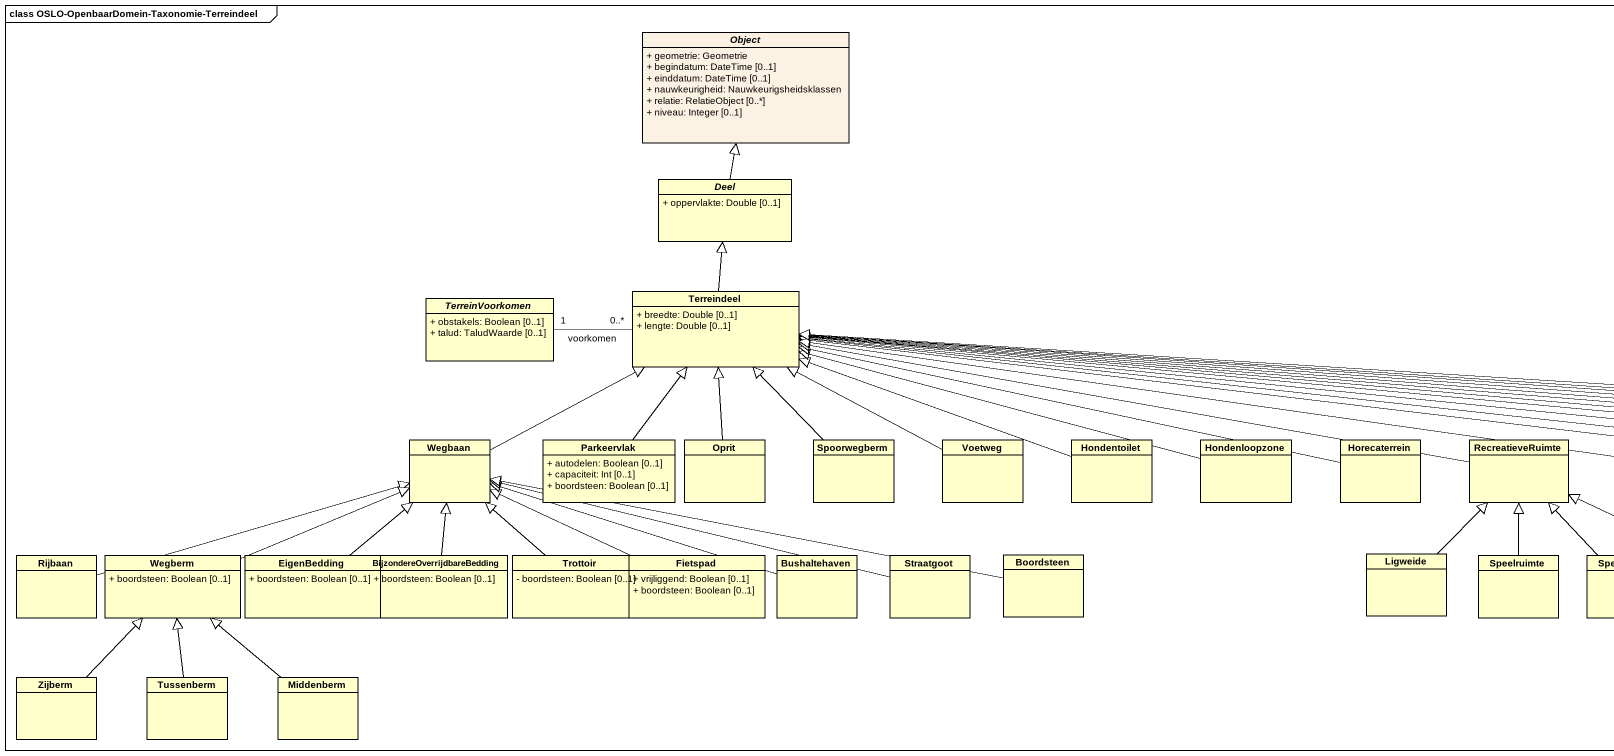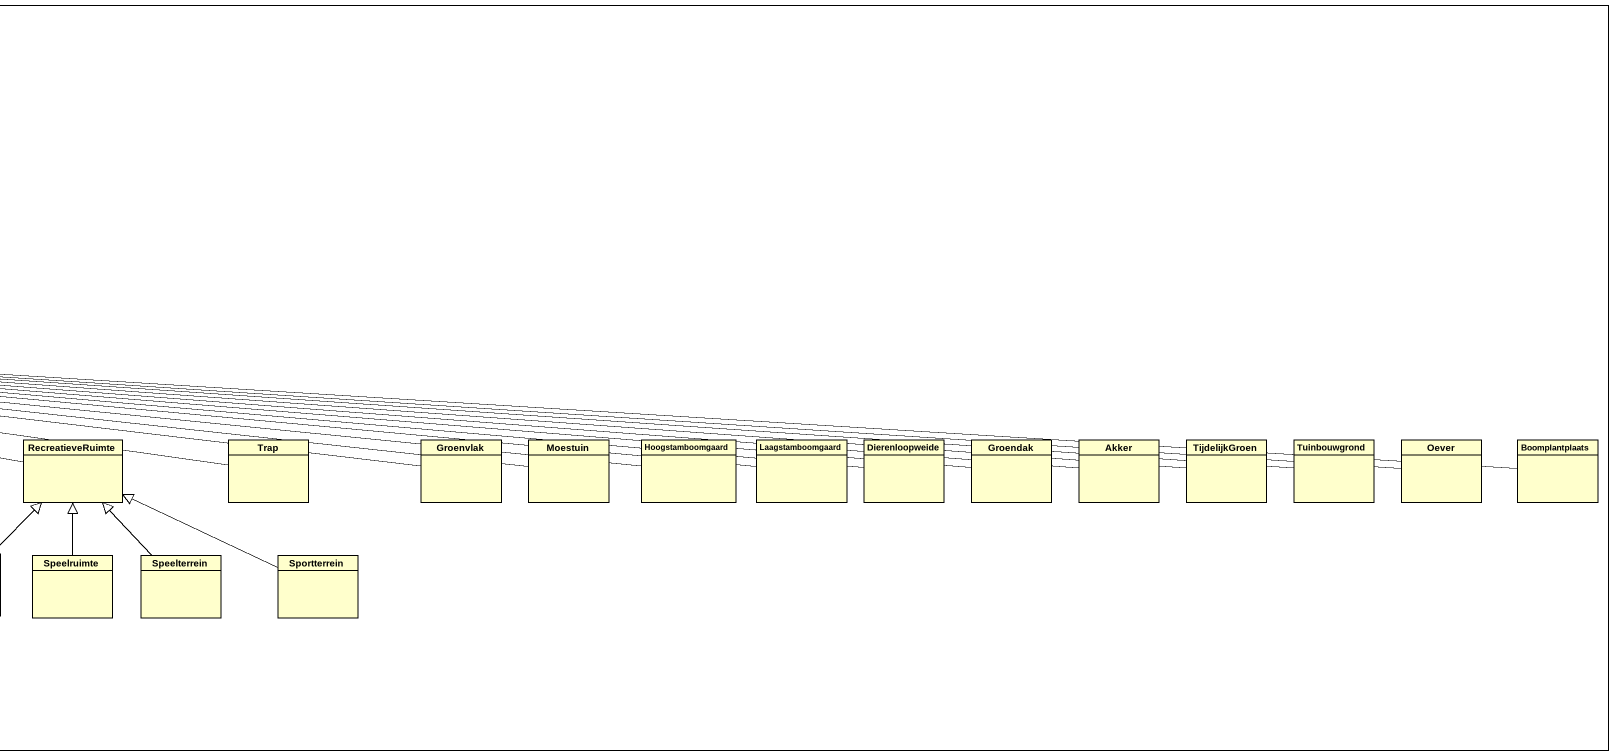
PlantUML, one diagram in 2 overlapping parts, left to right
@startuml
mainframe class OSLO-OpenbaarDomein-Taxonomie-Terreindeel
hide circle
hide empty members
skinparam classAttributeIconSize 0
abstract class "Object" as Object_ #FCF2E3 {
  + geometrie: Geometrie
  + begindatum: DateTime [0..1]
  + einddatum: DateTime [0..1]
  + nauwkeurigheid: Nauwkeurigsheidsklassen
  + relatie: RelatieObject [0..*]
  + niveau: Integer [0..1]
}
abstract class Deel {
  + oppervlakte: Double [0..1]
}
class Terreindeel {
  + breedte: Double [0..1]
  + lengte: Double [0..1]
}
abstract class TerreinVoorkomen {
  + obstakels: Boolean [0..1]
  + talud: TaludWaarde [0..1]
}
class Wegbaan
class Parkeervlak {
  + autodelen: Boolean [0..1]
  + capaciteit: Int [0..1]
  + boordsteen: Boolean [0..1]
}
class Oprit
class Spoorwegberm
class Voetweg
class Hondentoilet
class Hondenloopzone
class Horecaterrein
class RecreatieveRuimte
class Trap
class Groenvlak
class Moestuin
class Hoogstamboomgaard
class Laagstamboomgaard
class Dierenloopweide
class Groendak
class Akker
class TijdelijkGroen
class Tuinbouwgrond
class Oever
class Boomplantplaats
class Rijbaan
class Wegberm {
  + boordsteen: Boolean [0..1]
}
class EigenBedding {
  + boordsteen: Boolean [0..1]
}
class "BijzondereOverrijdbareBedding" as BijzondereOverrijdbareBeddin {
  + boordsteen: Boolean [0..1]
}
class Trottoir {
  - boordsteen: Boolean [0..1]
}
class Fietspad {
  + vrijliggend: Boolean [0..1]
  + boordsteen: Boolean [0..1]
}
class Bushaltehaven
class Straatgoot
class Boordsteen
class Ligweide
class Speelruimte
class Speelterrein
class Sportterrein
class Zijberm
class Tussenberm
class Middenberm
Deel -up-|> Object_
Terreindeel -up-|> Deel
Terreindeel "0..*" -left- "1" TerreinVoorkomen : voorkomen
Wegbaan -right-|> Terreindeel
Parkeervlak -up-|> Terreindeel
Oprit -up-|> Terreindeel
Spoorwegberm -up-|> Terreindeel
Voetweg -left-|> Terreindeel
Hondentoilet -left-|> Terreindeel
Hondenloopzone -left-|> Terreindeel
Horecaterrein -left-|> Terreindeel
RecreatieveRuimte -left-|> Terreindeel
Trap -left-|> Terreindeel
Groenvlak -left-|> Terreindeel
Moestuin -left-|> Terreindeel
Hoogstamboomgaard -left-|> Terreindeel
Laagstamboomgaard -left-|> Terreindeel
Dierenloopweide -left-|> Terreindeel
Groendak -left-|> Terreindeel
Akker -left-|> Terreindeel
TijdelijkGroen -left-|> Terreindeel
Tuinbouwgrond -left-|> Terreindeel
Oever -left-|> Terreindeel
Boomplantplaats -left-|> Terreindeel
Rijbaan -right-|> Wegbaan
Wegberm -right-|> Wegbaan
EigenBedding -up-|> Wegbaan
BijzondereOverrijdbareBeddin -up-|> Wegbaan
Trottoir -up-|> Wegbaan
Fietspad -left-|> Wegbaan
Bushaltehaven -left-|> Wegbaan
Straatgoot -left-|> Wegbaan
Boordsteen -left-|> Wegbaan
Ligweide -up-|> RecreatieveRuimte
Speelruimte -up-|> RecreatieveRuimte
Speelterrein -up-|> RecreatieveRuimte
Sportterrein -left-|> RecreatieveRuimte
Zijberm -up-|> Wegberm
Tussenberm -up-|> Wegberm
Middenberm -up-|> Wegberm
@enduml
